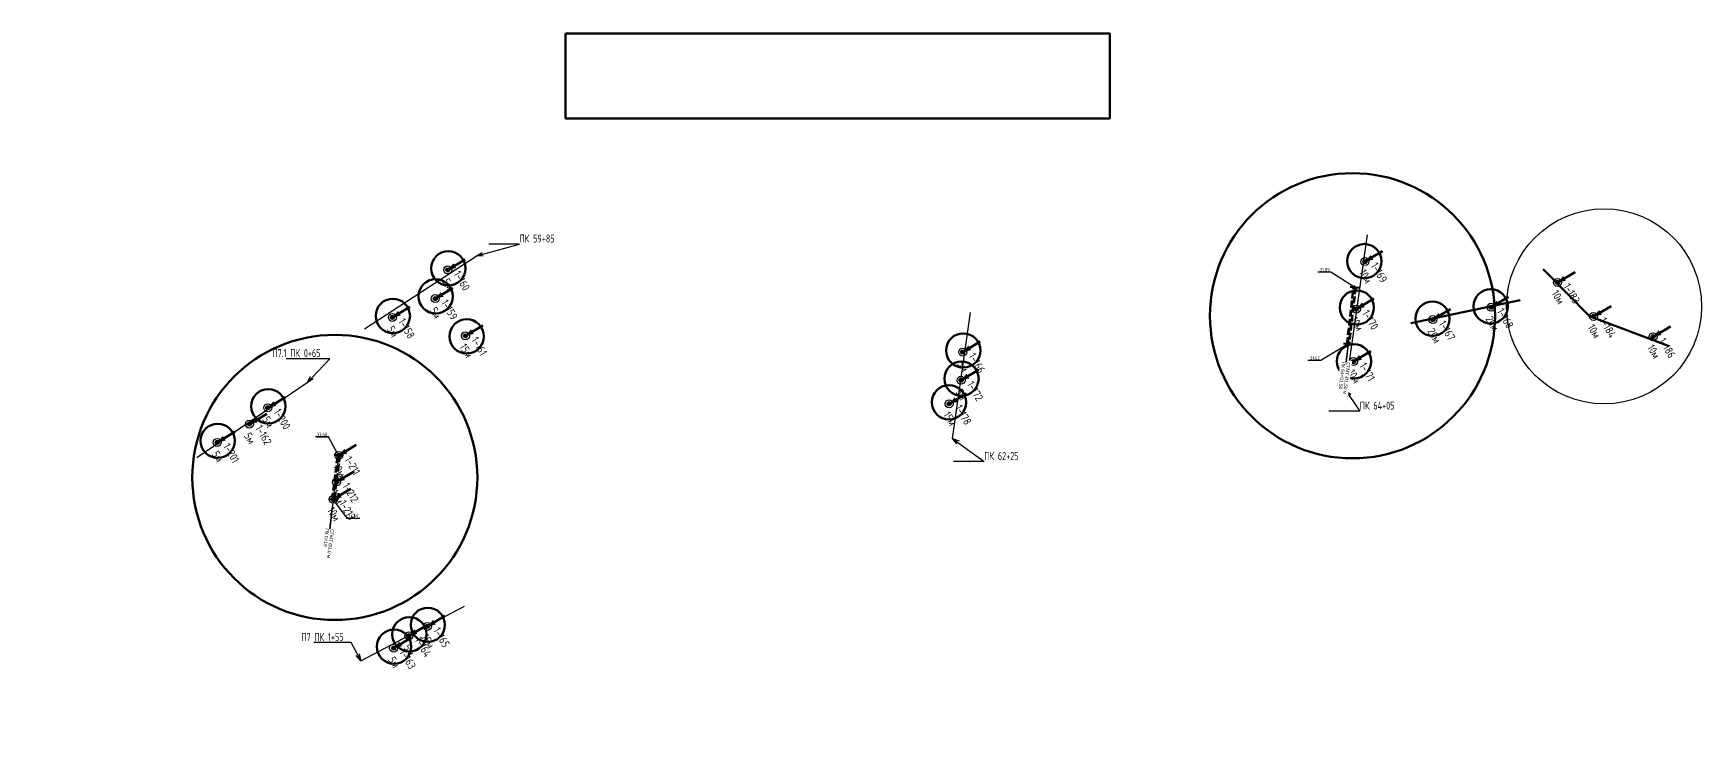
# Model space of a CAD drawing. Header units: metres. Extents: x 1267698 to 1279776, y 339473 to 349577.
# Drawn here: x 1269195 to 1269925, y 339486 to 339791 of the extents above; entities that cross this region are included whole.
import ezdxf
from ezdxf import colors
from ezdxf.entities.mleader import LeaderData, LeaderLine
from ezdxf.enums import TextEntityAlignment as Align
from ezdxf.math import Vec2, Vec3

# ---------------------------------------------------------------- set-up
doc = ezdxf.new("R2010")
doc.units = ezdxf.units.M
doc.linetypes.add('Труба', pattern=[4, 3, -1])
doc.linetypes.add('ШтрихпунктирУтолщ', pattern=[12, 8, -2, 0, -2])
for name, color, linetype, lineweight in [('_ИГЕОЛ поперечники ОХ', 3, 'Continuous', 30), ('_ИГЕОЛ! ВСПОМ', 6, 'Continuous', 30), ('_ИГЕОЛ_намеченные скважины_П', 6, 'Continuous', 100), ('Водопропускные Трубы_ОХ_Выноска', 7, 'Continuous', 30), ('ВодопропускныеТрубы_ОХ', 160, 'Труба', 50)]:
    doc.layers.add(name, color=color, linetype=linetype, lineweight=lineweight)
doc.layers.add('_ИГЕОЛ Пробуренные ТСЗ+', color=250, linetype='Continuous', lineweight=100, plot=False)
doc.layers.add('_Скважины', color=5, linetype='Continuous')
doc.layers.add('_Точки опытных наблюдений', color=4, linetype='Continuous')
doc.styles.add('RS', font='romans.shx', dxfattribs={"width": 0.64})
doc.styles.add('TITLE', font='arial.ttf', dxfattribs={"width": 0.8})
doc.styles.add('VNIPISIMPLEXCUR', font='simplex.shx', dxfattribs={"width": 0.8, "oblique": 15})
doc.styles.add('ГОСТ 2.304', font='CS_Gost2304.shx')

# ---------------------------------------------------------------- blocks, each defined once
blk = doc.blocks.new('ИИ25001')
at = {"linetype": 'Continuous', "lineweight": 25}
h = blk.add_hatch(color=0, dxfattribs=at)
edge = h.paths.add_edge_path()
edge.add_arc((0, 0), 0.5, 359.64, 719.6400000000001)
at = {"layer": '_Точки опытных наблюдений', "linetype": 'Continuous', "lineweight": 70}
h = blk.add_hatch(color=5, dxfattribs=at)
h.dxf.hatch_style = 1
h.paths.add_polyline_path([(-0.02611609981578489, 2.039832823868292), (-0.7060603744384997, 2.031127457263052), (0, 0)])
h.paths.add_polyline_path([(0.653828174806972, 2.048538190473638), (-0.02611609981578489, 2.039832823868292), (0, 0)])
at = {"color": 0, "linetype": 'Continuous', "lineweight": 25}
for radius in [1, 0.5]:
    blk.add_circle((0, 0), radius, dxfattribs=at)
at = {"layer": '_Точки опытных наблюдений', "color": 5, "linetype": 'Continuous', "lineweight": 70}
blk.add_line((-0.06529024953940943, 5.099582059670709), (0, 0), dxfattribs=at)
at = {"color": 253, "linetype": 'Continuous', "style": 'VNIPISIMPLEXCUR', "oblique": 15, "width": 0.8, "flags": 1}
for tag, p in [('DATE', (-2.5, -0.8000000000000114)), ('NOTE2', (-2.5, -5.600000000000023)), ('NOTE1', (-2.5, -3.200000000000017))]:
    blk.add_attdef(tag, text='', height=1.6, dxfattribs=at).set_placement(p, align=Align.RIGHT)
at = {"layer": '_Скважины', "color": 0, "linetype": 'Continuous', "lineweight": 50, "transparency": 33554687, "style": 'RS', "width": 0.64}
blk.add_attdef('NUMBER_001', (1.024761904761904, 0.6999999999999886), '', height=2, dxfattribs=at)
at = {"layer": '_Скважины', "color": 0, "linetype": 'Continuous', "lineweight": 100, "style": 'VNIPISIMPLEXCUR', "oblique": 15, "width": 0.8}
for tag, p in [('TFS', (19.07851403860371, -1)), ('EGWL', (38.31670607307356, 0.6999999999999886)), ('STS', (2, -5.202801649045824)), ('FS', (14.21830956713089, -2.700000000000003)), ('AGWL', (36.59421987173639, -2.700000000000003))]:
    blk.add_attdef(tag, p, '', height=2, dxfattribs=at)
at = {"layer": '_Скважины', "color": 0, "linetype": 'Continuous', "lineweight": 50, "style": 'RS', "width": 0.64}
blk.add_attdef('HEIGHT_001', (1.024761904761905, -2.699999999999989), '', height=2, dxfattribs=at)
blk = doc.blocks.new('_Open30')
at = {"color": 0, "linetype": 'ByBlock', "lineweight": -2}
for p, q in [((-1, 0.267949), (0, 0)), ((0, 0), (-1, -0.267949)), ((0, 0), (-1, 0))]:
    blk.add_line(p, q, dxfattribs=at)
blk = doc.blocks.new('*U98')
at = {"linetype": 'Труба'}
blk.add_lwpolyline([(-26.42058290482964, -2), (-26.42058290482964, -0.5), (-26.42058290482964, 0.5), (-26.42058290482964, 2), (-26.42058290482964, 0.5), (-1.471588441345375, 0.5), (-1.471588441345375, 2), (-1.471588441345375, 0.5), (-1.471588441345375, -0.5), (-1.471588441345375, -2), (-1.471588441345375, -0.5), (-26.42058290482964, -0.5)], dxfattribs=at)
at = {"color": 7, "linetype": 'ШтрихпунктирУтолщ', "lineweight": 9}
blk.add_lwpolyline([(-26.42058290482964, 0), (-1.471588441345375, 0)], dxfattribs=at)
blk = doc.blocks.new('_None')
blk = doc.blocks.new('выноска')
at = {"ltscale": 100}
for p, q in [((0.5303300858899107, -0.5303300858899107), (-0.5303300858899107, 0.5303300858899107)), ((-0.5303300858680827, -0.5303300859117385), (0.5303300858680827, 0.5303300859117385))]:
    blk.add_line(p, q, dxfattribs=at)
blk = doc.blocks.new('*U97')
at = {"linetype": 'Труба'}
blk.add_lwpolyline([(-19.93293322011596, -2), (-19.93293322011596, -0.5), (-19.93293322011596, 0.5), (-19.93293322011596, 2), (-19.93293322011596, 0.5), (-0.3829332302557305, 0.5), (-0.3829332302557305, 2), (-0.3829332302557305, 0.5), (-0.3829332302557305, -0.5), (-0.3829332302557305, -2), (-0.3829332302557305, -0.5), (-19.93293322011596, -0.5)], dxfattribs=at)
at = {"color": 7, "linetype": 'ШтрихпунктирУтолщ', "lineweight": 9}
blk.add_lwpolyline([(-19.93293322011596, 0), (-0.3829332302557305, 0)], dxfattribs=at)
blk = doc.blocks.new('2024-01-13-трубы')
at = {"layer": 'ВодопропускныеТрубы_ОХ'}
for name, p, rotation in [('*U98', (1269773.030170984, 339681.8609906416), 83.36443904971664), ('*U97', (1269328.585697421, 339607.2739430522), 82.88956562528352)]:
    blk.add_blockref(name, p, dxfattribs=dict(at, rotation=rotation))
ml = blk.add_multileader_mtext('Standard')
ml.set_content('31.89', color=256, style='ГОСТ 2.304')
ml.set_leader_properties()
ml.set_arrow_properties(name='выноска')
ml.build(insert=Vec2(0, 0))
ml.multileader.update_dxf_attribs({"text_left_attachment_type": 5, "text_right_attachment_type": 5, "dogleg_length": 0.36, "arrow_head_size": 1})
ctx = ml.context
ctx.base_point, ctx.char_height, ctx.arrow_head_size, ctx.landing_gap_size = Vec3(1269757.594669927, 339687.0675665872), 1.5, 1, 0.1
ctx.left_attachment, ctx.right_attachment, ctx.text_align_type = 5, 5, 2
notes = []
notes.append((ctx, [(0, (1, 1, 0), (1269762.428784101, 339687.0675665872), (-0.9999999999999999, 0), 0.3599999999999999, [(0, [(1269772.860128952, 339680.3993065602)], 0, [])])]))
ctx.mtext.insert, ctx.mtext.alignment = Vec3(1269761.9687841, 339688.8675665876), 3
ml = blk.add_multileader_mtext('Standard')
ml.set_content('\\L{33.68}', color=256, style='ГОСТ 2.304')
ml.set_leader_properties()
ml.set_arrow_properties(name='выноска')
ml.build(insert=Vec2(0, 0))
ml.multileader.update_dxf_attribs({"text_left_attachment_type": 8, "text_right_attachment_type": 8, "dogleg_length": 0.36, "arrow_head_size": 1})
ctx = ml.context
ctx.base_point, ctx.char_height, ctx.arrow_head_size, ctx.landing_gap_size, ctx.plane_origin = Vec3(1269318.953951, 339614.9789871612), 1.5, 1, 0.1, Vec3(-444.3193046546075, -73.25296170677757)
ctx.left_attachment, ctx.right_attachment, ctx.text_align_type = 8, 8, 2
notes.append((ctx, [(0, (1, 1, 0), (1269324.013951001, 339614.9789871612), (-0.9999999999999999, 0), 0.3599999999999998, [(0, [(1269328.538297018, 339606.8939548148)], 0, [])])]))
ctx.mtext.insert, ctx.mtext.alignment = Vec3(1269323.553951001, 339616.7789871612), 3
for ctx, leaders in notes:
    for number, flags, end, landing, length, lines in leaders:
        leader = LeaderData()
        leader.index, (leader.has_last_leader_line, leader.has_dogleg_vector, leader.attachment_direction) = number, flags
        leader.last_leader_point, leader.dogleg_vector, leader.dogleg_length = Vec3(end), Vec3(landing), length
        for number, points, colour, breaks in lines:
            line = LeaderLine()
            line.index, line.vertices, line.color, line.breaks = number, Vec3.list(points), colors.encode_raw_color(colour), breaks
            leader.lines.append(line)
        ctx.leaders.append(leader)
at = {"layer": 'Водопропускные Трубы_ОХ_Выноска'}
ml = blk.add_multileader_mtext('Standard', dxfattribs=at)
ml.set_content('СГМТ %%c1.50 м\\PПК 64+01.50', color=256, style='TITLE')
ml.set_leader_properties()
ml.set_arrow_properties(name='NONE')
ml.build(insert=Vec2(0, 0))
ml.multileader.update_dxf_attribs({"has_dogleg": 0, "text_left_attachment_type": 6, "text_right_attachment_type": 5, "dogleg_length": 0.36, "arrow_head_size": 0})
ctx = ml.context
ctx.base_point, ctx.char_height, ctx.arrow_head_size, ctx.landing_gap_size, ctx.plane_origin, ctx.plane_x_axis, ctx.plane_y_axis = Vec3(1269769.18256647, 339647.6994642406), 1.5, 0, 0, Vec3(1269800.114648883, 339612.0584319765), Vec3(-0.1182932301299008, -0.9929787065720163), Vec3(0.9929787065720163, -0.1182932301299008)
ctx.left_attachment, ctx.right_attachment = 6, 5
notes = []
notes.append((ctx, [(0, (1, 1, 0), (1269769.225152033, 339648.0569365749), (-0.1182932301299008, -0.9929787065720163), 0.3599999999999999, [(0, [(1269769.977184558, 339655.6173919091)], 0, [])])]))
ctx.mtext.insert, ctx.mtext.text_direction, ctx.mtext.rotation, ctx.mtext.line_spacing_factor, ctx.mtext.flow_direction = Vec3(1269770.969928142, 339647.4865364263), Vec3(-0.1182932301299008, -0.9929787065720163), 4.59381811318979, 0.85, 5
ctx.mtext.has_bg_fill, ctx.mtext.bg_color, ctx.mtext.bg_scale_factor, ctx.mtext.bg_transparency, ctx.mtext.use_window_bg_color = 1, -1027028792, 1.5, 0, 1
ml = blk.add_multileader_mtext('Standard', dxfattribs=at)
ml.set_content('СГМТ %%c1.0 м\\PПК 0+19', color=256, style='TITLE')
ml.set_leader_properties()
ml.set_arrow_properties(name='NONE')
ml.build(insert=Vec2(0, 0))
ml.multileader.update_dxf_attribs({"has_dogleg": 0, "text_left_attachment_type": 6, "text_right_attachment_type": 5, "dogleg_length": 0.36, "arrow_head_size": 0})
ctx = ml.context
ctx.base_point, ctx.char_height, ctx.arrow_head_size, ctx.landing_gap_size, ctx.plane_origin, ctx.plane_x_axis, ctx.plane_y_axis = Vec3(1269324.656830655, 339574.8051321464), 1.5, 0, 0, Vec3(1269356.289006247, 339537.3452754216), Vec3(-0.1187341388306597, -0.9929260819799941), Vec3(0.9929260819799941, -0.1187341388306597)
ctx.left_attachment, ctx.right_attachment = 6, 5
notes.append((ctx, [(0, (1, 1, 0), (1269324.699574945, 339575.1625855359), (-0.1187341388306596, -0.9929260819799938), 0.3599999999999999, [(0, [(1269326.118355155, 339587.4943058216)], 0, [])])]))
ctx.mtext.insert, ctx.mtext.text_direction, ctx.mtext.rotation, ctx.mtext.line_spacing_factor, ctx.mtext.flow_direction = Vec3(1269326.444097603, 339574.5914106965), Vec3(-0.1187341388306597, -0.9929260819799941), 4.593374075090827, 0.85, 5
ctx.mtext.has_bg_fill, ctx.mtext.bg_color, ctx.mtext.bg_scale_factor, ctx.mtext.bg_transparency, ctx.mtext.use_window_bg_color = 1, -1027028792, 1.5, 0, 1
for ctx, leaders in notes:
    for number, flags, end, landing, length, lines in leaders:
        leader = LeaderData()
        leader.index, (leader.has_last_leader_line, leader.has_dogleg_vector, leader.attachment_direction) = number, flags
        leader.last_leader_point, leader.dogleg_vector, leader.dogleg_length = Vec3(end), Vec3(landing), length
        for number, points, colour, breaks in lines:
            line = LeaderLine()
            line.index, line.vertices, line.color, line.breaks = number, Vec3.list(points), colors.encode_raw_color(colour), breaks
            leader.lines.append(line)
        ctx.leaders.append(leader)
at = {"color": 5, "lineweight": 200}
for centre in [(1269771.915300211, 339667.9505496436), (1269326.83217147, 339597.2560214041)]:
    blk.add_circle(centre, 62.3426761712381, dxfattribs=at)
ml = blk.add_multileader_mtext('Standard')
ml.set_content('31.62', color=256, style='ГОСТ 2.304')
ml.set_leader_properties()
ml.set_arrow_properties(name='выноска')
ml.build(insert=Vec2(0, 0))
ml.multileader.update_dxf_attribs({"text_left_attachment_type": 5, "text_right_attachment_type": 5, "dogleg_length": 0.36, "arrow_head_size": 1})
ctx = ml.context
ctx.base_point, ctx.char_height, ctx.arrow_head_size, ctx.landing_gap_size, ctx.plane_origin = Vec3(1269753.192103616, 339648.346396103), 1.5, 1, 0.1, Vec3(-0.05587510415352881, 0.006443378573749214)
ctx.left_attachment, ctx.right_attachment, ctx.text_align_type = 5, 5, 2
notes = []
notes.append((ctx, [(0, (1, 1, 0), (1269758.020017002, 339648.346396103), (-0.9999999999999999, 0), 0.3599999999999999, [(0, [(1269769.977175534, 339655.6173929498)], 0, [])])]))
ctx.mtext.insert, ctx.mtext.alignment = Vec3(1269757.560017002, 339650.2625870484), 3
ml = blk.add_multileader_mtext('Standard')
ml.set_content('33.60', color=256, style='ГОСТ 2.304')
ml.set_leader_properties()
ml.set_arrow_properties(name='выноска')
ml.build(insert=Vec2(0, 0))
ml.multileader.update_dxf_attribs({"text_left_attachment_type": 5, "text_right_attachment_type": 8, "dogleg_length": 0.36, "arrow_head_size": 1})
ctx = ml.context
ctx.base_point, ctx.char_height, ctx.arrow_head_size, ctx.landing_gap_size, ctx.plane_origin = Vec3(1269332.446980384, 339579.4604555016), 1.5, 1, 0.1, Vec3(-446.7392465150915, -92.6526106983074)
ctx.left_attachment, ctx.right_attachment = 5, 8
notes.append((ctx, [(0, (1, 1, 0), (1269332.086980384, 339579.4604555016), (0.9999999999999999, 0), 0.3599999999999999, [(0, [(1269326.118355157, 339587.4943058232)], 0, [])])]))
ctx.mtext.insert = Vec3(1269332.546980384, 339581.3472665258)
for ctx, leaders in notes:
    for number, flags, end, landing, length, lines in leaders:
        leader = LeaderData()
        leader.index, (leader.has_last_leader_line, leader.has_dogleg_vector, leader.attachment_direction) = number, flags
        leader.last_leader_point, leader.dogleg_vector, leader.dogleg_length = Vec3(end), Vec3(landing), length
        for number, points, colour, breaks in lines:
            line = LeaderLine()
            line.index, line.vertices, line.color, line.breaks = number, Vec3.list(points), colors.encode_raw_color(colour), breaks
            leader.lines.append(line)
        ctx.leaders.append(leader)

msp = doc.modelspace()

# ---------------------------------------------------------------- linework, layer by layer
at = {"color": 253, "lineweight": 200}
msp.add_lwpolyline([(1269427.773498958, 339791.4215565919), (1269665.722333759, 339791.4215565919), (1269665.722333759, 339754.2228429363), (1269427.773498958, 339754.2228429363)], close=True, dxfattribs=at)
at = {"layer": '_ИГЕОЛ поперечники ОХ', "color": 3, "lineweight": 50}
for points in [[(1269910.42216607, 339654.6426235837), (1269875.618993867, 339667.7215493461), (1269855.295971687, 339688.2923108833)], [(1269845.261490967, 339674.7054602963), (1269797.502383221, 339664.6740280925)]]:
    msp.add_lwpolyline(points, dxfattribs=at)
at = {"layer": '_ИГЕОЛ Пробуренные ТСЗ+'}
for centre in [(1269376.422675506, 339688.6715867288), (1269777.124494744, 339691.8270587473), (1269370.915127747, 339676.4072356455), (1269773.818314491, 339671.5573040359), (1269832.375885551, 339672.0310730589), (1269352.198704317, 339667.8931528299), (1269806.915948252, 339666.6448558672), (1269384.511902659, 339658.8937248187), (1269601.657726149, 339652.7547068202), (1269772.592033646, 339648.0306749027), (1269600.92027574, 339640.4232686957), (1269595.401710589, 339630.1116299982), (1269275.601501261, 339613.2523847389, 1.046737759715199), (1269367.498652166, 339532.7929091635, 1.046737759715199), (1269359.427296727, 339528.6786542608, 1.046737759715199), (1269352.739558516, 339523.2722261511, 1.046737759715199)]:
    msp.add_circle(centre, 7.5, dxfattribs=at)

# ---------------------------------------------------------------- block references
at = {"layer": '_ИГЕОЛ_намеченные скважины_П', "lineweight": 100}
ref = msp.add_blockref('ИИ25001', (1269861.584874419, 339682.4985343695), dxfattribs=dict(at, xscale=1.75, yscale=1.75, zscale=2, rotation=299.9999999999999))
ref.add_attrib('NUMBER_001', '1-183', (1269863.995755539, 339680.7727657793), dxfattribs={"layer": '_Скважины', "color": 0, "linetype": 'Continuous', "lineweight": 50, "transparency": 33554687, "height": 3.5, "rotation": 299.9999999999999, "style": 'RS', "width": 0.8})
ref.add_attrib('HEIGHT_001', '10м', (1269858.842904386, 339677.7977657794), dxfattribs={"layer": '_Скважины', "color": 0, "linetype": 'Continuous', "lineweight": 50, "height": 3.5, "rotation": 299.9999999999999, "style": 'RS', "width": 0.8})
ref = msp.add_blockref('ИИ25001', (1269877.330893988, 339667.6309216933), dxfattribs=dict(at, xscale=1.75, yscale=1.75, zscale=2, rotation=299.9999999999999))
ref.add_attrib('NUMBER_001', '1-184', (1269879.741775107, 339665.9051531031), dxfattribs={"layer": '_Скважины', "color": 0, "linetype": 'Continuous', "lineweight": 50, "transparency": 33554687, "height": 3.5, "rotation": 299.9999999999999, "style": 'RS', "width": 0.8})
ref.add_attrib('HEIGHT_001', '10м', (1269874.588923955, 339662.9301531034), dxfattribs={"layer": '_Скважины', "color": 0, "linetype": 'Continuous', "lineweight": 50, "height": 3.5, "rotation": 299.9999999999999, "style": 'RS', "width": 0.8})
ref = msp.add_blockref('ИИ25001', (1269903.372533577, 339658.7450380682), dxfattribs=dict(at, xscale=1.75, yscale=1.75, zscale=2, rotation=299.9999999999999))
ref.add_attrib('NUMBER_001', '1-186', (1269905.783414697, 339657.0192694779), dxfattribs={"layer": '_Скважины', "color": 0, "linetype": 'Continuous', "lineweight": 50, "transparency": 33554687, "height": 3.5, "rotation": 299.9999999999999, "style": 'RS', "width": 0.8})
ref.add_attrib('HEIGHT_001', '10м', (1269900.630563544, 339654.0442694778), dxfattribs={"layer": '_Скважины', "color": 0, "linetype": 'Continuous', "lineweight": 50, "height": 3.5, "rotation": 299.9999999999999, "style": 'RS', "width": 0.8})
at = {"layer": '_ИГЕОЛ_намеченные скважины_П'}
ref = msp.add_blockref('ИИ25001', (1269328.538297106, 339606.8939548036), dxfattribs=dict(at, xscale=1.75, yscale=1.75, zscale=2, rotation=299.9999999999999))
ref.add_attrib('NUMBER_001', '1-211', (1269330.949178226, 339605.1681862136), dxfattribs={"layer": '_Скважины', "color": 0, "linetype": 'Continuous', "lineweight": 50, "transparency": 33554687, "height": 3.5, "rotation": 299.9999999999999, "style": 'RS', "width": 0.8})
ref.add_attrib('HEIGHT_001', '10м', (1269325.796327074, 339602.1931862133), dxfattribs={"layer": '_Скважины', "color": 0, "linetype": 'Continuous', "lineweight": 50, "height": 3.5, "rotation": 299.9999999999999, "style": 'RS', "width": 0.8})
ref = msp.add_blockref('ИИ25001', (1269327.595195527, 339595.2941556314), dxfattribs=dict(at, xscale=1.75, yscale=1.75, zscale=2, rotation=299.9999999999999))
ref.add_attrib('NUMBER_001', '1-212', (1269330.006076647, 339593.5683870414), dxfattribs={"layer": '_Скважины', "color": 0, "linetype": 'Continuous', "lineweight": 50, "transparency": 33554687, "height": 3.5, "rotation": 299.9999999999999, "style": 'RS', "width": 0.8})
ref.add_attrib('HEIGHT_001', '10м', (1269324.853225495, 339590.5933870411), dxfattribs={"layer": '_Скважины', "color": 0, "linetype": 'Continuous', "lineweight": 50, "height": 3.5, "rotation": 299.9999999999999, "style": 'RS', "width": 0.8})
ref = msp.add_blockref('ИИ25001', (1269326.143637354, 339587.6969817667), dxfattribs=dict(at, xscale=1.75, yscale=1.75, zscale=2, rotation=299.9999999999999))
ref.add_attrib('NUMBER_001', '1-213', (1269328.554518474, 339585.971213176), dxfattribs={"layer": '_Скважины', "color": 0, "linetype": 'Continuous', "lineweight": 50, "transparency": 33554687, "height": 3.5, "rotation": 299.9999999999999, "style": 'RS', "width": 0.8})
ref.add_attrib('HEIGHT_001', '10м', (1269323.401667321, 339582.9962131764), dxfattribs={"layer": '_Скважины', "color": 0, "linetype": 'Continuous', "lineweight": 50, "height": 3.5, "rotation": 299.9999999999999, "style": 'RS', "width": 0.8})
at = {"layer": '_ИГЕОЛ_намеченные скважины_П', "lineweight": 50}
ref = msp.add_blockref('ИИ25001', (1269367.282554629, 339532.124628559, 1.046737759715199), dxfattribs=dict(at, xscale=1.75, yscale=1.75, zscale=2, rotation=299.9999999999999))
ref.add_attrib('NUMBER_001', '1-165', (1269369.693435749, 339530.3988599683, 1.046737759715199), dxfattribs={"layer": '_Скважины', "color": 0, "linetype": 'Continuous', "lineweight": 50, "transparency": 33554687, "height": 3.5, "rotation": 299.9999999999999, "style": 'RS', "width": 0.8})
ref.add_attrib('HEIGHT_001', '15м', (1269364.540584597, 339527.4238599684, 1.046737759715199), dxfattribs={"layer": '_Скважины', "color": 0, "linetype": 'Continuous', "lineweight": 50, "height": 3.5, "rotation": 299.9999999999999, "style": 'RS', "width": 0.8})
at = {"layer": '_Скважины'}
ref = msp.add_blockref('ИИ25001', (1269777.361143742, 339691.6338040039), dxfattribs=dict(at, xscale=1.75, yscale=1.75, zscale=2, rotation=299.9999999999999))
ref.add_attrib('NUMBER_001', '1-169', (1269779.772024862, 339689.9080354137), dxfattribs={"color": 0, "linetype": 'Continuous', "lineweight": 50, "transparency": 33554687, "height": 3.5, "rotation": 299.9999999999999, "style": 'RS', "width": 0.8})
ref.add_attrib('HEIGHT_001', '10м', (1269774.619173709, 339686.9330354139), dxfattribs={"color": 0, "linetype": 'Continuous', "lineweight": 50, "height": 3.5, "rotation": 299.9999999999999, "style": 'RS', "width": 0.8})
ref = msp.add_blockref('ИИ25001', (1269370.711787233, 339675.4435177401), dxfattribs=dict(at, xscale=1.75, yscale=1.75, zscale=2, rotation=299.9999999999999))
ref.add_attrib('NUMBER_001', '1-159', (1269373.122668352, 339673.7177491499), dxfattribs={"color": 0, "linetype": 'Continuous', "lineweight": 50, "transparency": 33554687, "height": 3.5, "rotation": 299.9999999999999, "style": 'RS', "width": 0.8})
ref.add_attrib('HEIGHT_001', '5м', (1269368.1698172, 339670.3963389887), dxfattribs={"color": 0, "linetype": 'Continuous', "lineweight": 50, "height": 3.5, "rotation": 299.9999999999999, "style": 'RS', "width": 0.8})
ref = msp.add_blockref('ИИ25001', (1269351.982606781, 339667.2248722254), dxfattribs=dict(at, xscale=1.75, yscale=1.75, zscale=2, rotation=299.9999999999999))
ref.add_attrib('NUMBER_001', '1-158', (1269354.393487901, 339665.499103635), dxfattribs={"color": 0, "linetype": 'Continuous', "lineweight": 50, "transparency": 33554687, "height": 3.5, "rotation": 299.9999999999999, "style": 'RS', "width": 0.8})
ref.add_attrib('HEIGHT_001', '5м', (1269349.440636748, 339662.1776934736), dxfattribs={"color": 0, "linetype": 'Continuous', "lineweight": 50, "height": 3.5, "rotation": 299.9999999999999, "style": 'RS', "width": 0.8})
ref = msp.add_blockref('ИИ25001', (1269773.602216955, 339670.8890234302), dxfattribs=dict(at, xscale=1.75, yscale=1.75, zscale=2, rotation=299.9999999999999))
ref.add_attrib('NUMBER_001', '1-170', (1269776.013098074, 339669.16325484), dxfattribs={"color": 0, "linetype": 'Continuous', "lineweight": 50, "transparency": 33554687, "height": 3.5, "rotation": 299.9999999999999, "style": 'RS', "width": 0.8})
ref.add_attrib('HEIGHT_001', '10м', (1269770.860246922, 339666.1882548399), dxfattribs={"color": 0, "linetype": 'Continuous', "lineweight": 50, "height": 3.5, "rotation": 299.9999999999999, "style": 'RS', "width": 0.8})
ref = msp.add_blockref('ИИ25001', (1269807.072250568, 339666.2627420404), dxfattribs=dict(at, xscale=1.75, yscale=1.75, zscale=2, rotation=299.9999999999999))
ref.add_attrib('NUMBER_001', '1-167', (1269809.483131688, 339664.5369734507), dxfattribs={"color": 0, "linetype": 'Continuous', "lineweight": 50, "transparency": 33554687, "height": 3.5, "rotation": 299.9999999999999, "style": 'RS', "width": 0.8})
ref.add_attrib('HEIGHT_001', '20м', (1269804.530280535, 339661.2155632888), dxfattribs={"color": 0, "linetype": 'Continuous', "lineweight": 50, "height": 3.5, "rotation": 299.9999999999999, "style": 'RS', "width": 0.8})
ref = msp.add_blockref('ИИ25001', (1269832.532187867, 339671.648959233), dxfattribs=dict(at, xscale=1.75, yscale=1.75, zscale=2, rotation=299.9999999999999))
ref.add_attrib('NUMBER_001', '1-168', (1269834.943068987, 339669.9231906425), dxfattribs={"color": 0, "linetype": 'Continuous', "lineweight": 50, "transparency": 33554687, "height": 3.5, "rotation": 299.9999999999999, "style": 'RS', "width": 0.8})
ref.add_attrib('HEIGHT_001', '20м', (1269829.990217834, 339666.6017804811), dxfattribs={"color": 0, "linetype": 'Continuous', "lineweight": 50, "height": 3.5, "rotation": 299.9999999999999, "style": 'RS', "width": 0.8})
ref = msp.add_blockref('ИИ25001', (1269383.94025344, 339659.1601008363), dxfattribs=dict(at, xscale=1.75, yscale=1.75, zscale=2, rotation=299.9999999999999))
ref.add_attrib('NUMBER_001', '1-161', (1269386.35113456, 339657.4343322458), dxfattribs={"color": 0, "linetype": 'Continuous', "lineweight": 50, "transparency": 33554687, "height": 3.5, "rotation": 299.9999999999999, "style": 'RS', "width": 0.8})
ref.add_attrib('HEIGHT_001', '15м', (1269381.198283407, 339654.459332246), dxfattribs={"color": 0, "linetype": 'Continuous', "lineweight": 50, "height": 3.5, "rotation": 299.9999999999999, "style": 'RS', "width": 0.8})
ref = msp.add_blockref('ИИ25001', (1269601.441628612, 339652.0864262155), dxfattribs=dict(at, xscale=1.75, yscale=1.75, zscale=2, rotation=299.9999999999999))
ref.add_attrib('NUMBER_001', '1-166', (1269603.852509732, 339650.3606576255), dxfattribs={"color": 0, "linetype": 'Continuous', "lineweight": 50, "transparency": 33554687, "height": 3.5, "rotation": 299.9999999999999, "style": 'RS', "width": 0.8})
ref.add_attrib('HEIGHT_001', '5м', (1269598.899658579, 339647.0392474641), dxfattribs={"color": 0, "linetype": 'Continuous', "lineweight": 50, "height": 3.5, "rotation": 299.9999999999999, "style": 'RS', "width": 0.8})
ref = msp.add_blockref('ИИ25001', (1269600.704178203, 339639.7549880911), dxfattribs=dict(at, xscale=1.75, yscale=1.75, zscale=2, rotation=299.9999999999999))
ref.add_attrib('NUMBER_001', '1-172', (1269603.115059323, 339638.0292195008), dxfattribs={"color": 0, "linetype": 'Continuous', "lineweight": 50, "transparency": 33554687, "height": 3.5, "rotation": 299.9999999999999, "style": 'RS', "width": 0.8})
ref.add_attrib('HEIGHT_001', '5м', (1269598.16220817, 339634.7078093397), dxfattribs={"color": 0, "linetype": 'Continuous', "lineweight": 50, "height": 3.5, "rotation": 299.9999999999999, "style": 'RS', "width": 0.8})
at = {"layer": '_Скважины', "lineweight": 50}
ref = msp.add_blockref('ИИ25001', (1269595.489419124, 339629.4504869555), dxfattribs=dict(at, xscale=1.75, yscale=1.75, zscale=2, rotation=300.0000000000001))
ref.add_attrib('NUMBER_001', '1-178', (1269597.900300244, 339627.7247183655), dxfattribs={"color": 0, "linetype": 'Continuous', "lineweight": 50, "transparency": 33554687, "height": 3.5, "rotation": 300.0000000000001, "style": 'RS', "width": 0.8})
ref.add_attrib('HEIGHT_001', '15м', (1269592.747449091, 339624.7497183654), dxfattribs={"color": 0, "linetype": 'Continuous', "lineweight": 50, "height": 3.5, "rotation": 300.0000000000001, "style": 'RS', "width": 0.8})
at = {"layer": '_Скважины'}
ref = msp.add_blockref('ИИ25001', (1269289.466686547, 339620.5564188887), dxfattribs=dict(at, xscale=1.75, yscale=1.75, zscale=2, rotation=299.9999999999999))
ref.add_attrib('NUMBER_001', '1-162', (1269291.877567667, 339618.8306502987), dxfattribs={"color": 0, "linetype": 'Continuous', "lineweight": 50, "transparency": 33554687, "height": 3.5, "rotation": 299.9999999999999, "style": 'RS', "width": 0.8})
ref.add_attrib('HEIGHT_001', '5м', (1269286.924716514, 339615.5092401371), dxfattribs={"color": 0, "linetype": 'Continuous', "lineweight": 50, "height": 3.5, "rotation": 299.9999999999999, "style": 'RS', "width": 0.8})
ref = msp.add_blockref('ИИ25001', (1269275.385403724, 339612.5841041342, 1.046737759715199), dxfattribs=dict(at, xscale=1.75, yscale=1.75, zscale=2, rotation=299.9999999999999))
ref.add_attrib('NUMBER_001', '1-201', (1269277.796284843, 339610.8583355435, 1.046737759715199), dxfattribs={"color": 0, "linetype": 'Continuous', "lineweight": 50, "transparency": 33554687, "height": 3.5, "rotation": 299.9999999999999, "style": 'RS', "width": 0.8})
ref.add_attrib('HEIGHT_001', '5м', (1269272.843433691, 339607.5369253824, 1.046737759715199), dxfattribs={"color": 0, "linetype": 'Continuous', "lineweight": 50, "height": 3.5, "rotation": 299.9999999999999, "style": 'RS', "width": 0.8})
ref = msp.add_blockref('ИИ25001', (1269359.21119919, 339528.0103736562, 1.046737759715199), dxfattribs=dict(at, xscale=1.75, yscale=1.75, zscale=2, rotation=299.9999999999999))
ref.add_attrib('NUMBER_001', '1-164', (1269361.62208031, 339526.2846050657, 1.046737759715199), dxfattribs={"color": 0, "linetype": 'Continuous', "lineweight": 50, "transparency": 33554687, "height": 3.5, "rotation": 299.9999999999999, "style": 'RS', "width": 0.8})
ref.add_attrib('HEIGHT_001', '5м', (1269356.669229158, 339522.9631949041, 1.046737759715199), dxfattribs={"color": 0, "linetype": 'Continuous', "lineweight": 50, "height": 3.5, "rotation": 299.9999999999999, "style": 'RS', "width": 0.8})
ref = msp.add_blockref('ИИ25001', (1269352.523460979, 339522.6039455466, 1.046737759715199), dxfattribs=dict(at, xscale=1.75, yscale=1.75, zscale=2, rotation=299.9999999999999))
ref.add_attrib('NUMBER_001', '1-163', (1269354.934342099, 339520.8781769563, 1.046737759715199), dxfattribs={"color": 0, "linetype": 'Continuous', "lineweight": 50, "transparency": 33554687, "height": 3.5, "rotation": 299.9999999999999, "style": 'RS', "width": 0.8})
ref.add_attrib('HEIGHT_001', '5м', (1269349.981490947, 339517.5567667947, 1.046737759715199), dxfattribs={"color": 0, "linetype": 'Continuous', "lineweight": 50, "height": 3.5, "rotation": 299.9999999999999, "style": 'RS', "width": 0.8})

# ---------------------------------------------------------------- leaders
at = {"layer": '_ИГЕОЛ поперечники ОХ'}
ml = msp.add_multileader_mtext('Standard', dxfattribs=at)
ml.set_content('ПК 59+85', color=256, style='RS')
ml.set_leader_properties(color=256, linetype='Continuous', lineweight=-1)
ml.set_arrow_properties(name='OPEN30')
ml.build(insert=Vec2(0, 0))
ml.multileader.update_dxf_attribs({"has_dogleg": 0, "text_left_attachment_type": 6, "text_right_attachment_type": 6, "dogleg_length": 0, "arrow_head_size": 3})
ctx = ml.context
ctx.base_point, ctx.char_height, ctx.arrow_head_size, ctx.landing_gap_size, ctx.plane_origin, ctx.plane_x_axis, ctx.plane_y_axis = Vec3(1269407.603321002, 339699.2638429521, -249.0199999999997), 3.5, 3, 0, Vec3(1268577.186208214, 339733.9198614816, -249.0199999999997), Vec3(-0.8779605787643148, -0.4787329340413397), Vec3(0.4787329340413397, -0.8779605787643148)
ctx.left_attachment, ctx.right_attachment = 6, 6
notes = []
notes.append((ctx, [(0, (1, 1, 0), (1269407.603321002, 339699.2638429521, -249.0199999999997), (1, 0), 0, [(0, [(1269388.643939147, 339694.0641536791, -249.0199999999997)], 0, [])])]))
ctx.mtext.insert = Vec3(1269407.603321002, 339703.4638429521, -249.0199999999997)
ctx.mtext.has_bg_fill, ctx.mtext.bg_color, ctx.mtext.bg_scale_factor, ctx.mtext.bg_transparency, ctx.mtext.use_window_bg_color = 1, -1023410175, 1.1, 0, 1
ml = msp.add_multileader_mtext('Standard', dxfattribs=at)
ml.set_content('П7.1 ПК 0+65', color=256, style='RS')
ml.set_leader_properties(color=256, linetype='Continuous', lineweight=-1)
ml.set_arrow_properties(name='OPEN30')
ml.build(insert=Vec2(0, 0))
ml.multileader.update_dxf_attribs({"has_dogleg": 0, "text_left_attachment_type": 6, "text_right_attachment_type": 6, "dogleg_length": 0, "arrow_head_size": 3})
ctx = ml.context
ctx.base_point, ctx.char_height, ctx.arrow_head_size, ctx.landing_gap_size, ctx.plane_origin, ctx.plane_x_axis, ctx.plane_y_axis = Vec3(1269293.227797278, 339649.1811811832, 137.5430000000003), 3.5, 3, 0, Vec3(1270126.807350553, 339614.6597974253, 137.5430000000003), Vec3(0.8684479126843025, 0.4957804180827214), Vec3(-0.4957804180827214, 0.8684479126843025)
ctx.left_attachment, ctx.right_attachment = 6, 6
notes.append((ctx, [(0, (1, 1, 0), (1269324.561130611, 339649.1811811832, 137.5430000000003), (-1, 0), 0, [(0, [(1269314.72622086, 339638.667407287, 137.5430000000003)], 0, [])])]))
ctx.mtext.insert = Vec3(1269299.494463945, 339653.3811811832, 137.5430000000003)
ctx.mtext.has_bg_fill, ctx.mtext.bg_color, ctx.mtext.bg_scale_factor, ctx.mtext.bg_transparency, ctx.mtext.use_window_bg_color = 1, -1023410175, 1.1, 0, 1
ml = msp.add_multileader_mtext('Standard', dxfattribs=at)
ml.set_content('ПК 64+05', color=256, style='RS')
ml.set_leader_properties(color=256, linetype='Continuous', lineweight=-1)
ml.set_arrow_properties(name='OPEN30')
ml.build(insert=Vec2(0, 0))
ml.multileader.update_dxf_attribs({"has_dogleg": 0, "text_left_attachment_type": 6, "text_right_attachment_type": 6, "dogleg_length": 0, "arrow_head_size": 3})
ctx = ml.context
ctx.base_point, ctx.char_height, ctx.arrow_head_size, ctx.landing_gap_size, ctx.plane_origin, ctx.plane_x_axis, ctx.plane_y_axis = Vec3(1269775.101892392, 339626.2293505499, -249.0199999999997), 3.5, 3, 0, Vec3(1269270.816379677, 339032.8003212389, -249.0199999999997), Vec3(-0.1258103601340844, -0.9920543096438481), Vec3(0.9920543096438481, -0.1258103601340844)
ctx.left_attachment, ctx.right_attachment = 6, 6
notes.append((ctx, [(0, (1, 1, 0), (1269775.101892392, 339626.2293505499, -249.0199999999997), (1, 0), 0, [(0, [(1269768.829742548, 339635.6175776942, -249.0199999999997)], 0, [])])]))
ctx.mtext.insert = Vec3(1269775.101892392, 339630.4293505499, -249.0199999999997)
ctx.mtext.has_bg_fill, ctx.mtext.bg_color, ctx.mtext.bg_scale_factor, ctx.mtext.bg_transparency, ctx.mtext.use_window_bg_color = 1, -1023410175, 1.1, 0, 1
ml = msp.add_multileader_mtext('Standard', dxfattribs=at)
ml.set_content('ПК 62+25', color=256, style='RS')
ml.set_leader_properties(color=256, linetype='Continuous', lineweight=-1)
ml.set_arrow_properties(name='OPEN30')
ml.build(insert=Vec2(0, 0))
ml.multileader.update_dxf_attribs({"has_dogleg": 0, "text_left_attachment_type": 6, "text_right_attachment_type": 6, "dogleg_length": 0, "arrow_head_size": 3})
ctx = ml.context
ctx.base_point, ctx.char_height, ctx.arrow_head_size, ctx.landing_gap_size, ctx.plane_origin, ctx.plane_x_axis, ctx.plane_y_axis = Vec3(1269610.870696705, 339604.1467345005, -249.0199999999997), 3.5, 3, 0, Vec3(1269098.926026495, 339011.4865682545, -249.0199999999997), Vec3(-0.1258103601340844, -0.9920543096438481), Vec3(0.9920543096438481, -0.1258103601340844)
ctx.left_attachment, ctx.right_attachment = 6, 6
notes.append((ctx, [(0, (1, 1, 0), (1269610.870696705, 339604.1467345005, -249.0199999999997), (1, 0), 0, [(0, [(1269596.939389366, 339614.3038247098, -249.0199999999997)], 0, [])])]))
ctx.mtext.insert = Vec3(1269610.870696705, 339608.3467345005, -249.0199999999997)
ctx.mtext.has_bg_fill, ctx.mtext.bg_color, ctx.mtext.bg_scale_factor, ctx.mtext.bg_transparency, ctx.mtext.use_window_bg_color = 1, -1023410175, 1.1, 0, 1
ml = msp.add_multileader_mtext('Standard', dxfattribs=at)
ml.set_content('П7 ПК 1+55', color=256, style='RS')
ml.set_leader_properties(color=256, linetype='Continuous', lineweight=-1)
ml.set_arrow_properties(name='OPEN30')
ml.build(insert=Vec2(0, 0))
ml.multileader.update_dxf_attribs({"has_dogleg": 0, "text_left_attachment_type": 6, "text_right_attachment_type": 6, "dogleg_length": 0, "arrow_head_size": 3})
ctx = ml.context
ctx.base_point, ctx.char_height, ctx.arrow_head_size, ctx.landing_gap_size, ctx.plane_origin, ctx.plane_x_axis, ctx.plane_y_axis = Vec3(1269306.6575, 339525.0125, -249.0199999999997), 3.5, 3, 0, Vec3(1268557.964169554, 339567.9873373316, -249.0199999999997), Vec3(-0.8779605787643148, -0.4787329340413397), Vec3(0.4787329340413397, -0.8779605787643148)
ctx.left_attachment, ctx.right_attachment = 6, 6
notes.append((ctx, [(0, (1, 1, 0), (1269333.990833333, 339525.0125, -249.0199999999997), (-1, 0), 0, [(0, [(1269338.23113687, 339517.1010524019, -249.0199999999997)], 0, [])])]))
ctx.mtext.insert = Vec3(1269312.124166667, 339529.2125, -249.0199999999997)
ctx.mtext.has_bg_fill, ctx.mtext.bg_color, ctx.mtext.bg_scale_factor, ctx.mtext.bg_transparency, ctx.mtext.use_window_bg_color = 1, -1023410175, 1.1, 0, 1
for ctx, leaders in notes:
    for number, flags, end, landing, length, lines in leaders:
        leader = LeaderData()
        leader.index, (leader.has_last_leader_line, leader.has_dogleg_vector, leader.attachment_direction) = number, flags
        leader.last_leader_point, leader.dogleg_vector, leader.dogleg_length = Vec3(end), Vec3(landing), length
        for number, points, colour, breaks in lines:
            line = LeaderLine()
            line.index, line.vertices, line.color, line.breaks = number, Vec3.list(points), colors.encode_raw_color(colour), breaks
            leader.lines.append(line)
        ctx.leaders.append(leader)

# ---------------------------------------------------------------- next in the draw order: linework, layer by layer
at = {"layer": '_ИГЕОЛ поперечники ОХ', "elevation": -249.0199999999997}
for points in [[(1269768.829742548, 339635.6175776942), (1269778.465660733, 339703.3190250027)], [(1269339.731829764, 339662.1772203145), (1269388.643939147, 339694.0641536791)], [(1269596.939389366, 339614.3038247098), (1269604.784432734, 339669.4226810605)], [(1269314.72622086, 339638.667407287), (1269266.445898141, 339605.8317345848)], [(1269338.23113687, 339517.1010524019), (1269383.553300989, 339540.9257569877)]]:
    msp.add_lwpolyline(points, dxfattribs=at)
at = {"layer": '_ИГЕОЛ Пробуренные ТСЗ+'}
msp.add_circle((1269297.718908394, 339628.3910998453, 1.046737759715199), 7.5, dxfattribs=at)

# ---------------------------------------------------------------- next in the draw order: block references
at = {"layer": '_Скважины'}
ref = msp.add_blockref('ИИ25001', (1269376.206577969, 339688.0033061241), dxfattribs=dict(at, xscale=1.75, yscale=1.75, zscale=2, rotation=299.9999999999999))
ref.add_attrib('NUMBER_001', '1-160', (1269378.617459088, 339686.2775375344), dxfattribs={"color": 0, "linetype": 'Continuous', "lineweight": 50, "transparency": 33554687, "height": 3.5, "rotation": 299.9999999999999, "style": 'RS', "width": 0.8})
ref.add_attrib('HEIGHT_001', '5м', (1269373.664607936, 339682.9561273727), dxfattribs={"color": 0, "linetype": 'Continuous', "lineweight": 50, "height": 3.5, "rotation": 299.9999999999999, "style": 'RS', "width": 0.8})
ref = msp.add_blockref('ИИ25001', (1269772.332178681, 339647.8964440085), dxfattribs=dict(at, xscale=1.75, yscale=1.75, zscale=2, rotation=299.9999999999999))
ref.add_attrib('NUMBER_001', '1-171', (1269774.743059801, 339646.1706754182), dxfattribs={"color": 0, "linetype": 'Continuous', "lineweight": 50, "transparency": 33554687, "height": 3.5, "rotation": 299.9999999999999, "style": 'RS', "width": 0.8})
ref.add_attrib('HEIGHT_001', '10м', (1269769.590208648, 339643.1956754181), dxfattribs={"color": 0, "linetype": 'Continuous', "lineweight": 50, "height": 3.5, "rotation": 299.9999999999999, "style": 'RS', "width": 0.8})
ref = msp.add_blockref('ИИ25001', (1269297.502810857, 339627.7228192405, 1.046737759715199), dxfattribs=dict(at, xscale=1.75, yscale=1.75, zscale=2, rotation=299.9999999999999))
ref.add_attrib('NUMBER_001', '1-200', (1269299.913691977, 339625.9970506505, 1.046737759715199), dxfattribs={"color": 0, "linetype": 'Continuous', "lineweight": 50, "transparency": 33554687, "height": 3.5, "rotation": 299.9999999999999, "style": 'RS', "width": 0.8})
ref.add_attrib('HEIGHT_001', '5м', (1269294.960840824, 339622.6756404887, 1.046737759715199), dxfattribs={"color": 0, "linetype": 'Continuous', "lineweight": 50, "height": 3.5, "rotation": 299.9999999999999, "style": 'RS', "width": 0.8})

# ---------------------------------------------------------------- next in the draw order: block references
msp.add_blockref('2024-01-13-трубы', (0, 0))

# ---------------------------------------------------------------- next in the draw order: linework, layer by layer
at = {"layer": '_ИГЕОЛ! ВСПОМ'}
msp.add_circle((1269881.972672679, 339672.0525182586), 42.65244242142686, dxfattribs=at)

doc.saveas('drawing.dxf')
